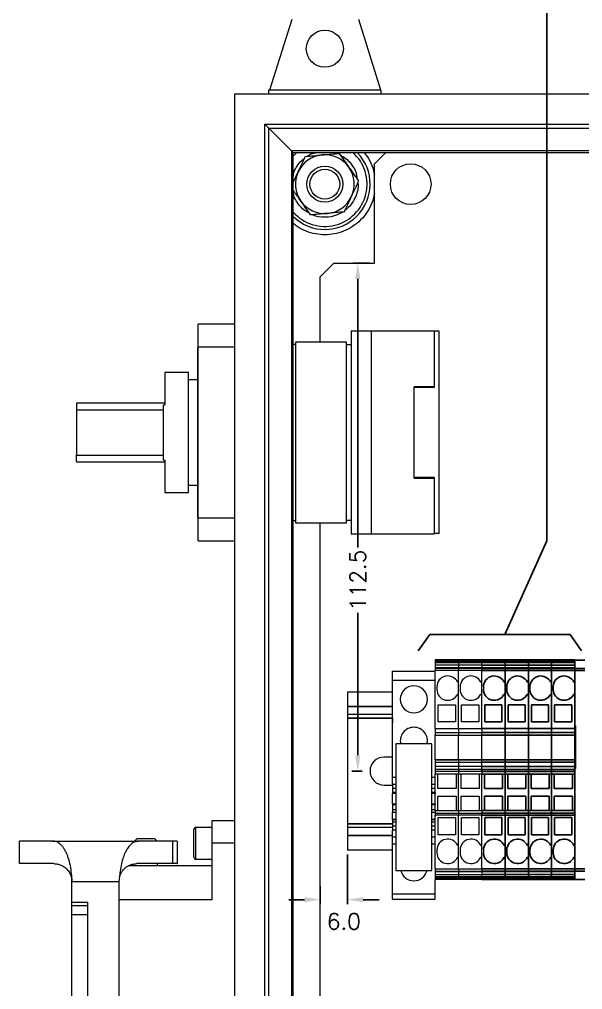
# Model space of a CAD drawing. Extents: x 4137 to 28680, y 2446 to 6814.
# Drawn here: x 5467 to 5591.6, y 4259 to 4473.9 of the extents above; entities that cross this region are included whole.
import ezdxf

# ---------------------------------------------------------------- set-up
doc = ezdxf.new("R2010")
doc.units = 0
doc.header["$LTSCALE"] = 0.5
doc.layers.get('0').update_dxf_attribs({"linetype": 'CONTINUOUS'})
doc.layers.get('DEFPOINTS').update_dxf_attribs({"linetype": 'CONTINUOUS'})
for name, color, linetype in [('ARCEER', 3, 'CONTINUOUS'), ('DIM', 5, 'CONTINUOUS'), ('VOL', 2, 'CONTINUOUS')]:
    doc.layers.add(name, color=color, linetype=linetype)
doc.styles.get("Standard").update_dxf_attribs({"font": 'simplex.shx'})
doc.dimstyles.new('YP115', dxfattribs={"dimscale": 0, "dimtxt": 37.5, "dimasz": 37.5, "dimexe": 0.5, "dimexo": 37.5, "dimgap": 22.5, "dimtad": 0, "dimtoh": 1, "dimdec": 1, "dimzin": 0, "dimdsep": 46, "dimtxsty": 'Standard', "dimcen": 0, "dimdle": 1.25, "dimadec": 0, "dimazin": 0, "dimtfac": 0.75, "dimtdec": 1, "dimtofl": 0, "dimtmove": 2, "dimatfit": 3, "dimfxl": 1, "dimtolj": 1, "dimtzin": 0, "dimarcsym": 0})

# ---------------------------------------------------------------- blocks, each defined once
blk = doc.blocks.new('*D11')
at = {"layer": 'DEFPOINTS', "color": 0, "transparency": 16777216}
for p in [(5541.84, 4419.88), (5545.55, 4419.88), (5539.55, 4307.38)]:
    blk.add_point(p, dxfattribs=at)
at = {"layer": 'DIM', "color": 0, "lineweight": -2, "transparency": 16777216}
for p, q in [((5544.55, 4419.88), (5540.84, 4419.88)), ((5541.84, 4416.38), (5541.84, 4356.87)), ((5541.84, 4310.88), (5541.84, 4342.4)), ((5540.55, 4307.38), (5542.84, 4307.38))]:
    blk.add_line(p, q, dxfattribs=at)
at = {"layer": 'DIM', "color": 0, "transparency": 16777216}
for points in [[(5541.26, 4416.38), (5542.43, 4416.38), (5541.84, 4419.88)], [(5541.26, 4310.88), (5542.43, 4310.88), (5541.84, 4307.38)]]:
    blk.add_solid(points, dxfattribs=at)
at = {"layer": 'DIM', "color": 0, "transparency": 16777216, "insert": (5541.84, 4349.64), "char_height": 3.5, "attachment_point": 5, "rotation": 90}
blk.add_mtext('\\A1;112.5', dxfattribs=at)
blk = doc.blocks.new('*D12')
at = {"layer": 'DEFPOINTS', "color": 0, "transparency": 16777216}
for p in [(5539.55, 4289.88), (5533.55, 4282.9), (5533.55, 4278.89)]:
    blk.add_point(p, dxfattribs=at)
at = {"layer": 'DIM', "color": 0, "lineweight": -2, "transparency": 16777216}
for p, q in [((5539.55, 4288.88), (5539.55, 4277.89)), ((5533.55, 4281.9), (5533.55, 4277.89)), ((5530.05, 4278.89), (5526.55, 4278.89)), ((5543.05, 4278.89), (5546.55, 4278.89))]:
    blk.add_line(p, q, dxfattribs=at)
at = {"layer": 'DIM', "color": 0, "transparency": 16777216}
for points in [[(5530.05, 4279.48), (5530.05, 4278.31), (5533.55, 4278.89)], [(5543.05, 4279.48), (5543.05, 4278.31), (5539.55, 4278.89)]]:
    blk.add_solid(points, dxfattribs=at)
at = {"layer": 'DIM', "color": 0, "transparency": 16777216, "insert": (5538.75, 4274.07), "char_height": 3.5, "attachment_point": 5}
blk.add_mtext('\\A1;6.0', dxfattribs=at)

msp = doc.modelspace()

# ---------------------------------------------------------------- linework, layer by layer
at = {"color": 7, "linetype": 'Continuous', "lineweight": 15}
for p, q in [((5527.21, 4473.87), (5522.31, 4458.21)), ((5546.96, 4458.21), (5542.07, 4473.87)), ((5514.55, 4457.38), (5714.55, 4457.38)), ((5514.55, 4457.38), (5514.55, 4157.38)), ((5522.31, 4458.21), (5522.05, 4458.21)), ((5522.05, 4458.21), (5522.05, 4457.38)), ((5546.96, 4458.21), (5522.31, 4458.21)), ((5547.05, 4458.21), (5546.96, 4458.21)), ((5547.05, 4457.38), (5547.05, 4458.21)), ((5522.17, 4449.76), (5521.25, 4450.68)), ((5521.25, 4450.68), (5700.86, 4450.68)), ((5521.25, 4164.07), (5521.25, 4450.68)), ((5522.17, 4449.76), (5699.94, 4449.76)), ((5522.17, 4449.76), (5527.16, 4444.77)), ((5522.17, 4164.99), (5522.17, 4449.76)), ((5694.94, 4444.77), (5527.16, 4444.77)), ((5527.16, 4444.77), (5527.16, 4169.99)), ((5527.55, 4170.38), (5527.55, 4444.38)), ((5527.55, 4444.38), (5694.55, 4444.38)), ((5545.55, 4441.88), (5548.05, 4444.38)), ((5545.55, 4419.88), (5545.55, 4441.88)), ((5527.55, 4437.73), (5528.65, 4440.11)), ((5533.55, 4416.88), (5536.55, 4419.88)), ((5536.55, 4419.88), (5545.55, 4419.88)), ((5533.55, 4402.38), (5533.55, 4416.88)), ((5514.55, 4406.38), (5506.55, 4406.38)), ((5506.55, 4401.38), (5506.55, 4406.38)), ((5506.55, 4404.68), (5506.45, 4404.68)), ((5506.45, 4404.68), (5506.45, 4401.18)), ((5540.35, 4404.88), (5540.35, 4359.88)), ((5540.35, 4404.88), (5544.85, 4404.88)), ((5544.85, 4359.88), (5544.85, 4404.88)), ((5544.85, 4404.88), (5558.75, 4404.88)), ((5558.75, 4404.88), (5558.75, 4392.5)), ((5558.85, 4404.78), (5558.75, 4404.78)), ((5558.85, 4392.38), (5558.85, 4404.78)), ((5559.85, 4404.78), (5558.85, 4404.78)), ((5559.85, 4359.98), (5559.85, 4404.78)), ((5506.45, 4363.58), (5506.45, 4401.18)), ((5506.55, 4401.38), (5514.55, 4401.38)), ((5506.55, 4363.38), (5506.55, 4401.38)), ((5528.05, 4401.88), (5527.55, 4401.88)), ((5539.35, 4402.38), (5528.05, 4402.38)), ((5528.05, 4402.38), (5528.05, 4362.38)), ((5539.35, 4362.38), (5539.35, 4402.38)), ((5540.35, 4401.78), (5539.35, 4401.78)), ((5504.35, 4395.68), (5499.15, 4395.68)), ((5499.15, 4395.68), (5499.15, 4388.5)), ((5504.35, 4369.08), (5504.35, 4395.68)), ((5506.45, 4394.03), (5504.35, 4394.03)), ((5558.75, 4392.5), (5554.35, 4392.5)), ((5554.35, 4372.26), (5554.35, 4392.5)), ((5554.35, 4392.38), (5558.85, 4392.38)), ((5554.35, 4372.38), (5554.35, 4392.38)), ((5499.15, 4388.85), (5479.55, 4388.85)), ((5479.55, 4388.85), (5479.55, 4387.37)), ((5498.85, 4388.5), (5499.15, 4388.5)), ((5498.85, 4387.37), (5498.85, 4388.5)), ((5479.55, 4387.37), (5479.55, 4377.38)), ((5479.55, 4387.37), (5498.85, 4387.37)), ((5498.85, 4377.38), (5498.85, 4387.37)), ((5479.55, 4377.38), (5498.85, 4377.38)), ((5479.55, 4375.91), (5479.55, 4377.38)), ((5498.85, 4376.25), (5498.85, 4377.38)), ((5479.55, 4375.91), (5499.15, 4375.91)), ((5498.85, 4376.25), (5499.15, 4376.25)), ((5499.15, 4376.25), (5499.15, 4369.08)), ((5558.85, 4372.38), (5554.35, 4372.38)), ((5554.35, 4372.26), (5558.75, 4372.26)), ((5558.75, 4372.26), (5558.75, 4359.88)), ((5558.85, 4359.98), (5558.85, 4372.38)), ((5499.15, 4369.08), (5504.35, 4369.08)), ((5504.35, 4370.73), (5506.45, 4370.73)), ((5506.45, 4363.58), (5506.45, 4360.08)), ((5514.55, 4363.38), (5506.55, 4363.38)), ((5506.55, 4358.38), (5506.55, 4363.38)), ((5527.55, 4362.88), (5528.05, 4362.88)), ((5528.05, 4362.38), (5539.35, 4362.38)), ((5533.55, 4197.88), (5533.55, 4362.38)), ((5539.35, 4362.98), (5540.35, 4362.98)), ((5506.45, 4360.08), (5506.55, 4360.08)), ((5506.55, 4358.38), (5514.55, 4358.38)), ((5544.85, 4359.88), (5540.35, 4359.88)), ((5558.75, 4359.88), (5544.85, 4359.88)), ((5558.75, 4359.98), (5558.85, 4359.98)), ((5559.85, 4359.98), (5558.85, 4359.98)), ((5564.15, 4332.01), (5559, 4332.01)), ((5559, 4332.01), (5559, 4331.99)), ((5564.15, 4331.99), (5559, 4331.99)), ((5559, 4331.99), (5559, 4331.98)), ((5559, 4331.98), (5564.15, 4331.98)), ((5559, 4331.98), (5559, 4331.68)), ((5559, 4331.68), (5564.15, 4331.68)), ((5559, 4331.68), (5559, 4331.59)), ((5559, 4331.59), (5564.15, 4331.59)), ((5559, 4331.59), (5559, 4331.4)), ((5559, 4331.4), (5564.15, 4331.4)), ((5559, 4331.4), (5559, 4330.86)), ((5564.15, 4330.86), (5559, 4330.86)), ((5559, 4330.86), (5559, 4330.25)), ((5564.15, 4330.25), (5559, 4330.25)), ((5559, 4330.23), (5559, 4330.25)), ((5564.15, 4330.23), (5559, 4330.23)), ((5559, 4330.23), (5559, 4330.22)), ((5564.15, 4330.22), (5559, 4330.22)), ((5559, 4330.22), (5559, 4330.12)), ((5564.15, 4330.12), (5559, 4330.12)), ((5559, 4330.12), (5559, 4329.63)), ((5569.3, 4332.01), (5564.15, 4332.01)), ((5564.15, 4332.01), (5564.15, 4331.99)), ((5569.3, 4331.99), (5564.15, 4331.99)), ((5564.15, 4331.99), (5564.15, 4331.98)), ((5564.15, 4331.98), (5569.3, 4331.98)), ((5564.15, 4331.98), (5564.15, 4331.68)), ((5564.15, 4331.68), (5569.3, 4331.68)), ((5564.15, 4331.68), (5564.15, 4331.59)), ((5564.15, 4331.59), (5569.3, 4331.59)), ((5564.15, 4331.59), (5564.15, 4331.4)), ((5564.15, 4331.4), (5569.3, 4331.4)), ((5564.15, 4331.4), (5564.15, 4330.86)), ((5569.3, 4330.86), (5564.15, 4330.86)), ((5564.15, 4330.86), (5564.15, 4330.25)), ((5569.3, 4330.25), (5564.15, 4330.25)), ((5564.15, 4330.23), (5564.15, 4330.25)), ((5569.3, 4330.23), (5564.15, 4330.23)), ((5564.15, 4330.23), (5564.15, 4330.22)), ((5569.3, 4330.22), (5564.15, 4330.22)), ((5564.15, 4330.22), (5564.15, 4330.12)), ((5569.3, 4330.12), (5564.15, 4330.12)), ((5564.15, 4330.12), (5564.15, 4329.63)), ((5569.3, 4331.99), (5569.3, 4332.01)), ((5569.3, 4331.98), (5569.3, 4331.99)), ((5569.3, 4331.98), (5569.3, 4331.68)), ((5569.3, 4331.59), (5569.3, 4331.68)), ((5569.3, 4331.4), (5569.3, 4331.59)), ((5569.3, 4330.86), (5569.3, 4331.4)), ((5569.3, 4330.86), (5569.3, 4330.25)), ((5569.3, 4330.23), (5569.3, 4330.25)), ((5569.3, 4330.22), (5569.3, 4330.23)), ((5569.3, 4330.12), (5569.3, 4330.22)), ((5569.3, 4330.12), (5569.3, 4329.63)), ((5549.5, 4329.48), (5559, 4329.48)), ((5549.5, 4327.48), (5549.5, 4329.48)), ((5559, 4316.84), (5559, 4329.63)), ((5564.15, 4329.63), (5559, 4329.63)), ((5564.15, 4316.84), (5564.15, 4329.63)), ((5569.3, 4329.63), (5564.15, 4329.63)), ((5564.15, 4327.05), (5564.15, 4329.63)), ((5569.3, 4327.05), (5569.3, 4329.63)), ((5569.3, 4316.84), (5569.3, 4329.63)), ((5549.5, 4327.48), (5559, 4327.48)), ((5549.5, 4305.98), (5549.5, 4327.48)), ((5559.35, 4326.05), (5559.35, 4325.45)), ((5564.15, 4327.05), (5563.93, 4327.05)), ((5564.5, 4326.05), (5564.5, 4325.45)), ((5569.3, 4327.05), (5569.08, 4327.05)), ((5569.65, 4326.05), (5569.65, 4325.45)), ((5549.5, 4324.88), (5539.55, 4324.88)), ((5539.55, 4324.88), (5539.55, 4321.68)), ((5563.93, 4324.45), (5564.15, 4324.45)), ((5564.15, 4316.84), (5564.15, 4324.45)), ((5569.08, 4324.45), (5569.3, 4324.45)), ((5569.3, 4316.84), (5569.3, 4324.45)), ((5539.55, 4321.68), (5539.55, 4319.88)), ((5559.65, 4318.28), (5559.65, 4322.08)), ((5559.65, 4322.08), (5563.45, 4322.08)), ((5563.45, 4322.08), (5563.45, 4318.28)), ((5564.8, 4318.28), (5564.8, 4322.08)), ((5564.8, 4322.08), (5568.6, 4322.08)), ((5568.6, 4322.08), (5568.6, 4318.28)), ((5549.5, 4319.88), (5539.55, 4319.88)), ((5539.55, 4319.88), (5539.55, 4319.08)), ((5539.55, 4319.08), (5539.55, 4295.68)), ((5549.5, 4319.09), (5549.5, 4318.08)), ((5563.45, 4318.28), (5559.65, 4318.28)), ((5568.6, 4318.28), (5564.8, 4318.28)), ((5590, 4317.4), (5590, 4307.96)), ((5559, 4316.84), (5564.15, 4316.84)), ((5559, 4316.84), (5559, 4315.92)), ((5559, 4315.92), (5564.15, 4315.92)), ((5559, 4315.92), (5559, 4315.37)), ((5559, 4315.37), (5564.15, 4315.37)), ((5559, 4315.37), (5559, 4315.35)), ((5559, 4315.35), (5564.15, 4315.35)), ((5559, 4309.9), (5559, 4315.35)), ((5564.15, 4316.84), (5569.3, 4316.84)), ((5564.15, 4316.84), (5564.15, 4315.92)), ((5564.15, 4315.92), (5569.3, 4315.92)), ((5564.15, 4315.92), (5564.15, 4315.37)), ((5564.15, 4315.37), (5569.3, 4315.37)), ((5564.15, 4315.37), (5564.15, 4315.35)), ((5564.15, 4315.35), (5569.3, 4315.35)), ((5564.15, 4309.9), (5564.15, 4315.35)), ((5569.3, 4316.84), (5569.3, 4315.92)), ((5569.3, 4315.37), (5569.3, 4315.92)), ((5569.3, 4315.35), (5569.3, 4315.37)), ((5569.3, 4309.9), (5569.3, 4315.35)), ((5558.25, 4313.38), (5550.25, 4313.38)), ((5550.25, 4313.38), (5550.25, 4285.38)), ((5558.25, 4285.38), (5558.25, 4313.38)), ((5549.5, 4310.48), (5547.65, 4310.48)), ((5564.15, 4309.9), (5559, 4309.9)), ((5559, 4309.9), (5559, 4309.89)), ((5559, 4309.89), (5564.15, 4309.89)), ((5559, 4309.89), (5559, 4309.33)), ((5559, 4309.33), (5564.15, 4309.33)), ((5559, 4309.33), (5559, 4308.41)), ((5569.3, 4309.9), (5564.15, 4309.9)), ((5564.15, 4309.9), (5564.15, 4309.89)), ((5564.15, 4309.89), (5569.3, 4309.89)), ((5564.15, 4309.89), (5564.15, 4309.33)), ((5564.15, 4309.33), (5569.3, 4309.33)), ((5564.15, 4309.33), (5564.15, 4308.41)), ((5569.3, 4309.89), (5569.3, 4309.9)), ((5569.3, 4309.33), (5569.3, 4309.89)), ((5569.3, 4308.41), (5569.3, 4309.33)), ((5564.15, 4308.41), (5559, 4308.41)), ((5559, 4308.41), (5559, 4307.73)), ((5564.15, 4307.73), (5559, 4307.73)), ((5559, 4307.73), (5559, 4307.27)), ((5564.15, 4307.27), (5559, 4307.27)), ((5559, 4307.27), (5559, 4306.68)), ((5564.15, 4306.68), (5559, 4306.68)), ((5559, 4305.83), (5559, 4306.68)), ((5559.58, 4303.53), (5559.58, 4306.68)), ((5563.58, 4306.68), (5563.58, 4303.53)), ((5569.3, 4308.41), (5564.15, 4308.41)), ((5564.15, 4308.41), (5564.15, 4307.73)), ((5569.3, 4307.73), (5564.15, 4307.73)), ((5564.15, 4307.73), (5564.15, 4307.27)), ((5569.3, 4307.27), (5564.15, 4307.27)), ((5564.15, 4307.27), (5564.15, 4306.68)), ((5569.3, 4306.68), (5564.15, 4306.68)), ((5564.15, 4298.68), (5564.15, 4306.68)), ((5564.73, 4303.53), (5564.73, 4306.68)), ((5568.73, 4306.68), (5568.73, 4303.53)), ((5569.3, 4307.73), (5569.3, 4308.41)), ((5569.3, 4307.27), (5569.3, 4307.73)), ((5569.3, 4307.27), (5569.3, 4306.68)), ((5569.3, 4298.68), (5569.3, 4306.68)), ((5547.65, 4304.28), (5549.5, 4304.28)), ((5550.25, 4305.98), (5549.5, 4305.98)), ((5549.5, 4304.48), (5549.5, 4305.98)), ((5549.5, 4304.48), (5550.25, 4304.48)), ((5549.5, 4304.48), (5549.5, 4303.58)), ((5559, 4305.98), (5558.25, 4305.98)), ((5558.25, 4304.48), (5559, 4304.48)), ((5559, 4304.48), (5559, 4305.83)), ((5559, 4303.58), (5559, 4304.48)), ((5549.5, 4303.58), (5549.5, 4302.66)), ((5549.5, 4302.66), (5549.5, 4302.42)), ((5550.25, 4302.42), (5549.5, 4302.42)), ((5549.5, 4300.13), (5549.5, 4302.42)), ((5559, 4302.42), (5558.25, 4302.42)), ((5559, 4302.66), (5559, 4302.42)), ((5559, 4300.13), (5559, 4302.42)), ((5563.58, 4303.53), (5559.58, 4303.53)), ((5568.73, 4303.53), (5564.73, 4303.53)), ((5549.5, 4300.13), (5549.5, 4299.98)), ((5549.5, 4299.98), (5550.25, 4299.98)), ((5549.5, 4299.98), (5550.25, 4299.98)), ((5549.5, 4299.98), (5549.5, 4298.78)), ((5558.25, 4299.98), (5559, 4299.98)), ((5559, 4300.13), (5559, 4299.98)), ((5559, 4298.78), (5559, 4299.98)), ((5559.58, 4301.83), (5563.58, 4301.83)), ((5559.58, 4298.68), (5559.58, 4301.83)), ((5563.58, 4301.83), (5563.58, 4298.68)), ((5564.73, 4298.68), (5564.73, 4301.83)), ((5564.73, 4301.83), (5568.73, 4301.83)), ((5568.73, 4301.83), (5568.73, 4298.68)), ((5550.25, 4298.78), (5549.5, 4298.78)), ((5549.5, 4298.78), (5549.5, 4298.18)), ((5550.25, 4298.18), (5549.5, 4298.18)), ((5550.25, 4298.18), (5549.5, 4298.18)), ((5549.5, 4296.65), (5549.5, 4298.18)), ((5559, 4298.78), (5558.25, 4298.78)), ((5559, 4298.18), (5558.25, 4298.18)), ((5559, 4298.68), (5564.15, 4298.68)), ((5559, 4298.68), (5559, 4298.09)), ((5559, 4298.09), (5564.15, 4298.09)), ((5559, 4298.09), (5559, 4297.63)), ((5564.15, 4298.68), (5569.3, 4298.68)), ((5564.15, 4298.68), (5564.15, 4298.09)), ((5564.15, 4298.09), (5569.3, 4298.09)), ((5564.15, 4298.09), (5564.15, 4297.63)), ((5569.3, 4298.68), (5569.3, 4298.09)), ((5569.3, 4298.09), (5569.3, 4297.63)), ((5514.55, 4296.38), (5509.55, 4296.38)), ((5509.55, 4296.38), (5509.55, 4291.38)), ((5539.55, 4295.68), (5539.55, 4294.88)), ((5550.25, 4296.65), (5549.5, 4296.65)), ((5549.5, 4296.65), (5549.5, 4296.64)), ((5549.5, 4296.64), (5549.5, 4296.1)), ((5549.5, 4296.1), (5549.5, 4295.18)), ((5559, 4296.65), (5558.25, 4296.65)), ((5559, 4295.49), (5559, 4297.63)), ((5564.15, 4297.63), (5559, 4297.63)), ((5559.65, 4297.08), (5563.45, 4297.08)), ((5559.65, 4293.28), (5559.65, 4297.08)), ((5563.45, 4297.08), (5563.45, 4293.28)), ((5564.15, 4285.72), (5564.15, 4297.63)), ((5569.3, 4297.63), (5564.15, 4297.63)), ((5564.15, 4290.9), (5564.15, 4297.63)), ((5564.8, 4297.08), (5568.6, 4297.08)), ((5564.8, 4293.28), (5564.8, 4297.08)), ((5568.6, 4297.08), (5568.6, 4293.28)), ((5569.3, 4290.9), (5569.3, 4297.63)), ((5569.3, 4285.72), (5569.3, 4297.63)), ((5505.55, 4291.38), (5505.55, 4294.48)), ((5509.55, 4294.88), (5505.95, 4294.88)), ((5549.5, 4294.88), (5539.55, 4294.88)), ((5539.55, 4294.88), (5539.55, 4293.08)), ((5549.5, 4295.18), (5549.5, 4294.28)), ((5550.25, 4294.28), (5549.5, 4294.28)), ((5549.5, 4292.78), (5549.5, 4294.28)), ((5559, 4294.28), (5558.25, 4294.28)), ((5559, 4294.28), (5559, 4295.18)), ((5559, 4285.72), (5559, 4294.28)), ((5466.95, 4286.88), (5466.95, 4291.88)), ((5474.38, 4291.88), (5466.95, 4291.88)), ((5474.38, 4291.88), (5493.29, 4291.88)), ((5492.96, 4292.38), (5492.45, 4291.88)), ((5500.89, 4291.88), (5493.29, 4291.88)), ((5497.45, 4291.88), (5496.95, 4292.38)), ((5500.89, 4286.88), (5500.89, 4291.88)), ((5501.95, 4286.87), (5501.95, 4291.88)), ((5505.55, 4288.28), (5505.55, 4291.38)), ((5509.55, 4291.38), (5509.55, 4278.88)), ((5514.55, 4291.38), (5509.55, 4291.38)), ((5539.55, 4293.08), (5539.55, 4289.88)), ((5549.5, 4292.78), (5550.25, 4292.78)), ((5549.5, 4291.28), (5549.5, 4292.78)), ((5558.25, 4292.78), (5559, 4292.78)), ((5563.45, 4293.28), (5559.65, 4293.28)), ((5568.6, 4293.28), (5564.8, 4293.28)), ((5549.5, 4289.88), (5539.55, 4289.88)), ((5549.5, 4280.18), (5549.5, 4291.28)), ((5559.35, 4289.9), (5559.35, 4289.3)), ((5564.15, 4290.9), (5563.93, 4290.9)), ((5564.5, 4289.9), (5564.5, 4289.3)), ((5569.3, 4290.9), (5569.08, 4290.9)), ((5569.65, 4289.9), (5569.65, 4289.3)), ((5505.95, 4287.88), (5509.55, 4287.88)), ((5563.93, 4288.3), (5564.15, 4288.3)), ((5564.15, 4285.72), (5564.15, 4288.3)), ((5569.08, 4288.3), (5569.3, 4288.3)), ((5569.3, 4285.72), (5569.3, 4288.3)), ((5474.57, 4286.88), (5466.95, 4286.88)), ((5509.55, 4286.38), (5491.08, 4286.38)), ((5500.89, 4286.88), (5492.97, 4286.88)), ((5497.45, 4286.88), (5497.45, 4286.38)), ((5550.25, 4285.38), (5558.25, 4285.38)), ((5559, 4285.72), (5564.15, 4285.72)), ((5559, 4285.72), (5559, 4285.24)), ((5559, 4285.24), (5564.15, 4285.24)), ((5559, 4285.24), (5559, 4285.14)), ((5559, 4285.14), (5564.15, 4285.14)), ((5559, 4285.14), (5559, 4285.13)), ((5559, 4285.13), (5564.15, 4285.13)), ((5559, 4285.11), (5559, 4285.13)), ((5559, 4285.11), (5564.15, 4285.11)), ((5559, 4285.11), (5559, 4284.5)), ((5564.15, 4285.72), (5569.3, 4285.72)), ((5564.15, 4285.72), (5564.15, 4285.24)), ((5564.15, 4285.24), (5569.3, 4285.24)), ((5564.15, 4285.24), (5564.15, 4285.14)), ((5564.15, 4285.14), (5569.3, 4285.14)), ((5564.15, 4285.14), (5564.15, 4285.13)), ((5564.15, 4285.13), (5569.3, 4285.13)), ((5564.15, 4285.11), (5564.15, 4285.13)), ((5564.15, 4285.11), (5569.3, 4285.11)), ((5564.15, 4285.11), (5564.15, 4284.5)), ((5569.3, 4285.72), (5569.3, 4285.24)), ((5569.3, 4285.14), (5569.3, 4285.24)), ((5569.3, 4285.13), (5569.3, 4285.14)), ((5569.3, 4285.11), (5569.3, 4285.13)), ((5569.3, 4285.11), (5569.3, 4284.5)), ((5488.97, 4282.88), (5478.57, 4282.88)), ((5478.57, 4278.38), (5478.57, 4282.88)), ((5489.13, 4283.97), (5488.97, 4282.88)), ((5488.97, 4282.88), (5488.97, 4229.88)), ((5559, 4284.5), (5564.15, 4284.5)), ((5559, 4284.5), (5559, 4283.95)), ((5564.15, 4283.95), (5559, 4283.95)), ((5559, 4283.95), (5559, 4283.77)), ((5564.15, 4283.77), (5559, 4283.77)), ((5559, 4283.77), (5559, 4283.67)), ((5564.15, 4283.67), (5559, 4283.67)), ((5559, 4283.67), (5559, 4283.38)), ((5564.15, 4283.38), (5559, 4283.38)), ((5559, 4280.18), (5559, 4283.38)), ((5564.15, 4284.5), (5569.3, 4284.5)), ((5564.15, 4284.5), (5564.15, 4283.95)), ((5569.3, 4283.95), (5564.15, 4283.95)), ((5564.15, 4283.95), (5564.15, 4283.77)), ((5569.3, 4283.77), (5564.15, 4283.77)), ((5564.15, 4283.77), (5564.15, 4283.67)), ((5569.3, 4283.67), (5564.15, 4283.67)), ((5564.15, 4283.67), (5564.15, 4283.38)), ((5569.3, 4283.38), (5564.15, 4283.38)), ((5569.3, 4283.95), (5569.3, 4284.5)), ((5569.3, 4283.77), (5569.3, 4283.95)), ((5569.3, 4283.67), (5569.3, 4283.77)), ((5569.3, 4283.67), (5569.3, 4283.38)), ((5549.5, 4280.18), (5559, 4280.18)), ((5549.5, 4278.98), (5549.5, 4280.18)), ((5549.5, 4278.98), (5559, 4278.98)), ((5478.57, 4278.38), (5482.07, 4278.38)), ((5478.57, 4277.63), (5478.57, 4278.38)), ((5478.57, 4277.63), (5482.07, 4277.63)), ((5482.07, 4277.63), (5482.07, 4278.38)), ((5478.57, 4275.64), (5482.07, 4275.64)), ((5478.57, 4237.12), (5478.57, 4275.64)), ((5482.07, 4237.12), (5482.07, 4275.64))]:
    msp.add_line(p, q, dxfattribs=at)
at = {"color": 8, "linetype": 'Continuous', "lineweight": 15}
for p, q in [((5506.45, 4401.18), (5506.55, 4401.18)), ((5506.55, 4363.58), (5506.45, 4363.58)), ((5549.5, 4303.58), (5550.25, 4303.58)), ((5550.25, 4302.66), (5549.5, 4302.66)), ((5558.25, 4303.58), (5559, 4303.58)), ((5559, 4302.66), (5558.25, 4302.66)), ((5549.5, 4300.13), (5550.25, 4300.13)), ((5558.25, 4300.13), (5559, 4300.13)), ((5549.5, 4296.64), (5550.25, 4296.64)), ((5550.25, 4296.1), (5549.5, 4296.1)), ((5558.25, 4296.64), (5559, 4296.64)), ((5559, 4296.1), (5558.25, 4296.1)), ((5505.95, 4294.88), (5505.95, 4291.38)), ((5550.25, 4295.18), (5549.5, 4295.18)), ((5559, 4295.18), (5558.25, 4295.18)), ((5505.95, 4291.38), (5505.95, 4287.88)), ((5549.5, 4291.28), (5550.25, 4291.28)), ((5558.25, 4291.28), (5559, 4291.28)), ((5509.55, 4278.88), (5488.97, 4278.88))]:
    msp.add_line(p, q, dxfattribs=at)
at = {"color": 7, "linetype": 'Continuous', "lineweight": 15, "flags": 128}
for points in [[(5527.16, 4444.77), (5527.38, 4444.55), (5527.51, 4444.42), (5527.55, 4444.38)], [(5559, 4302.66), (5559, 4302.72), (5559, 4302.81), (5559, 4302.91), (5559, 4303.03), (5559, 4303.15), (5559, 4303.29), (5559, 4303.43), (5559, 4303.58)], [(5559, 4298.68), (5559, 4298.69), (5559, 4298.75), (5559, 4298.78)], [(5559, 4295.18), (5559, 4295.32), (5559, 4295.47), (5559, 4295.49)], [(5559, 4278.98), (5559, 4279), (5559, 4279.07), (5559, 4279.18), (5559, 4279.33), (5559, 4279.51), (5559, 4279.72), (5559, 4279.94), (5559, 4280.18)]]:
    msp.add_lwpolyline(points, dxfattribs=at)
at = {"color": 8, "linetype": 'Continuous', "lineweight": 15, "flags": 128}
msp.add_lwpolyline([(5528.35, 4444.38), (5527.64, 4443.68), (5527.55, 4443.58)], dxfattribs=at)
at = {"color": 7, "linetype": 'Continuous', "lineweight": 15}
for centre, radius in [((5534.55, 4467.38), 4.1), ((5553.55, 4437.38), 4.5), ((5534.55, 4437.38), 4), ((5534.55, 4437.38), 3.31)]:
    msp.add_circle(centre, radius, dxfattribs=at)
at = {"color": 8, "linetype": 'Continuous', "lineweight": 15}
for radius, start, end in [(9.35, 221.5427, 48.4573), (10.03, 225.7657, 44.2343)]:
    msp.add_arc((5534.55, 4437.38), radius, start, end, dxfattribs=at)
at = {"color": 7, "linetype": 'Continuous', "lineweight": 15}
for centre, radius, start, end in [((5534.55, 4437.38), 6.5, 95.1489, 155.1489), ((5534.55, 4437.38), 6.5, 35.1489, 95.1489), ((5534.55, 4437.38), 6.5, 155.1489, 215.1489), ((5534.55, 4437.38), 6.5, 335.1489, 35.1489), ((5534.55, 4437.38), 6.5, 215.1489, 275.1489), ((5534.55, 4437.38), 6.5, 275.1489, 335.1489), ((5561.75, 4326.05), 2.4, 24.6243, 179.9999), ((5566.9, 4326.05), 2.4, 24.6243, 179.9999), ((5554.25, 4323.28), 3, 90, 270), ((5554.25, 4323.28), 3, 270, 90), ((5561.75, 4325.45), 2.4, 179.9999, 335.3757), ((5566.9, 4325.45), 2.4, 179.9999, 335.3757), ((5554.25, 4314.08), 3, 90, 193.4934), ((5554.25, 4314.08), 3, 346.5066, 90), ((5547.65, 4307.38), 3.1, 90, 270), ((5505.95, 4294.48), 0.4, 90, 180), ((5561.75, 4289.9), 2.4, 24.6243, 180.0001), ((5566.9, 4289.9), 2.4, 24.6243, 180.0001), ((5561.75, 4289.3), 2.4, 180.0001, 335.3757), ((5566.9, 4289.3), 2.4, 180.0001, 335.3757), ((5505.95, 4288.28), 0.4, 180, 270), ((5554.25, 4286.08), 3, 193.4934, 270), ((5554.25, 4286.08), 3, 270, 346.5066)]:
    msp.add_arc(centre, radius, start, end, dxfattribs=at)
at = {"color": 8, "linetype": 'Continuous', "lineweight": 15}
for points, knots in [([(5530.59, 4443.55), (5531, 4443.8), (5531.68, 4444.23), (5532.47, 4444.34), (5532.78, 4444.38)], [0, 0, 0, 0, 0.5990837, 1, 1, 1, 1]), ([(5536.32, 4444.38), (5536.65, 4444.36), (5537, 4444.34), (5537.31, 4444.17), (5537.34, 4444.15)], [0, 0, 0, 0, 0.907283, 1, 1, 1, 1]), ([(5543.22, 4444.38), (5543.46, 4444.09), (5544.2, 4443.24), (5545.03, 4441.57), (5545.38, 4440.15), (5545.55, 4439.47)], [0, 0, 0, 0, 0.203966, 0.614859, 1, 1, 1, 1]), ([(5527.55, 4439.15), (5527.6, 4439.46), (5527.71, 4440.27), (5528.4, 4441.42), (5529.18, 4442.46), (5529.81, 4442.94), (5530.05, 4443.12)], [0, 0, 0, 0, 0.196798, 0.50357, 0.81685, 1, 1, 1, 1]), ([(5537.95, 4443.84), (5538.16, 4443.74), (5538.82, 4443.42), (5539.78, 4442.59), (5540.72, 4441.43), (5541.48, 4440.09), (5541.6, 4439.08), (5541.66, 4438.57)], [0, 0, 0, 0, 0.102618, 0.327247, 0.551876, 0.771839, 1, 1, 1, 1]), ([(5541.84, 4437.64), (5541.86, 4437.55), (5542.06, 4436.57), (5541.59, 4435.03), (5540.73, 4433.33), (5539.93, 4432.29), (5539.29, 4431.81), (5539.06, 4431.63)], [0, 0, 0, 0, 0.039277, 0.438009, 0.652654, 0.871852, 1, 1, 1, 1]), ([(5531.15, 4430.92), (5530.94, 4431.02), (5530.28, 4431.34), (5529.33, 4432.16), (5528.39, 4433.33), (5527.71, 4434.49), (5527.6, 4435.29), (5527.55, 4435.61)], [0, 0, 0, 0, 0.112403, 0.358451, 0.604499, 0.845436, 1, 1, 1, 1]), ([(5545.55, 4435.29), (5545.38, 4434.6), (5545.04, 4433.18), (5543.98, 4431.19), (5542.53, 4429.4), (5540.74, 4427.95), (5538.73, 4426.91), (5536.64, 4426.31), (5534.55, 4426.11), (5532.46, 4426.3), (5530.38, 4426.92), (5528.69, 4427.73), (5527.84, 4428.46), (5527.55, 4428.71)], [0, 0, 0, 0, 0.091822, 0.189785, 0.289827, 0.389868, 0.48783, 0.581883, 0.67062, 0.759358, 0.85341, 0.951373, 1, 1, 1, 1]), ([(5538.51, 4431.21), (5538.1, 4430.97), (5536.89, 4430.28), (5534.57, 4429.91), (5532.64, 4430.14), (5531.79, 4430.59), (5531.77, 4430.6)], [0, 0, 0, 0, 0.202259, 0.594213, 0.986168, 1, 1, 1, 1])]:
    msp.add_open_spline(points, degree=3, knots=knots, dxfattribs=at)
at = {"color": 7, "linetype": 'Continuous', "lineweight": 15}
for points, knots in [([(5533.97, 4443.85), (5534.06, 4443.86), (5535.32, 4443.97), (5536.56, 4444.08), (5537.71, 4444.19)], [0, 0, 0, 0, 0.070214, 1, 1, 1, 1]), ([(5537.71, 4444.19), (5538.06, 4443.69), (5538.77, 4442.68), (5539.5, 4441.64), (5539.87, 4441.12)], [0, 0, 0, 0, 0.495459, 1, 1, 1, 1]), ([(5528.65, 4440.11), (5528.8, 4440.42), (5529.33, 4441.57), (5529.85, 4442.69), (5530.23, 4443.51)], [0, 0, 0, 0, 0.268637, 1, 1, 1, 1]), ([(5530.23, 4443.51), (5530.84, 4443.57), (5532.06, 4443.68), (5533.33, 4443.79), (5533.97, 4443.85)], [0, 0, 0, 0, 0.495458, 1, 1, 1, 1]), ([(5539.87, 4441.12), (5539.92, 4441.05), (5540.65, 4440.01), (5541.36, 4439), (5542.03, 4438.05)], [0, 0, 0, 0, 0.0702123, 1, 1, 1, 1]), ([(5540.45, 4434.65), (5540.59, 4434.96), (5541.13, 4436.11), (5541.65, 4437.23), (5542.03, 4438.05)], [0, 0, 0, 0, 0.268637, 1, 1, 1, 1]), ([(5529.24, 4433.64), (5529.19, 4433.71), (5528.62, 4434.52), (5528.06, 4435.31), (5527.55, 4436.03)], [0, 0, 0, 0, 0.0900375, 1, 1, 1, 1]), ([(5531.4, 4430.57), (5531.05, 4431.07), (5530.34, 4432.07), (5529.61, 4433.11), (5529.24, 4433.64)], [0, 0, 0, 0, 0.495457, 1, 1, 1, 1]), ([(5538.87, 4431.24), (5539.01, 4431.53), (5539.52, 4432.64), (5540.05, 4433.79), (5540.45, 4434.65)], [0, 0, 0, 0, 0.257554, 1, 1, 1, 1]), ([(5538.87, 4431.24), (5538.27, 4431.19), (5537.04, 4431.08), (5535.78, 4430.96), (5535.14, 4430.9)], [0, 0, 0, 0, 0.495457, 1, 1, 1, 1]), ([(5535.14, 4430.9), (5535.05, 4430.9), (5533.79, 4430.78), (5532.55, 4430.67), (5531.4, 4430.57)], [0, 0, 0, 0, 0.070214, 1, 1, 1, 1]), ([(5478.57, 4282.88), (5478.56, 4283.49), (5478.52, 4284.73), (5478.25, 4286.48), (5477.91, 4287.8), (5477.57, 4288.74), (5477.25, 4289.45), (5476.88, 4290.14), (5476.42, 4290.76), (5475.96, 4291.24), (5475.47, 4291.58), (5474.96, 4291.83), (5474.58, 4291.86), (5474.38, 4291.88)], [0, 0, 0, 0, 0.123485, 0.2497094, 0.3705494, 0.4348736, 0.4998427, 0.5779277, 0.6613773, 0.7498939, 0.8190889, 0.9025817, 1, 1, 1, 1]), ([(5493.29, 4291.88), (5493.05, 4291.85), (5492.56, 4291.8), (5491.85, 4291.38), (5491.18, 4290.71), (5490.56, 4289.78), (5490.03, 4288.61), (5489.59, 4287.22), (5489.27, 4285.67), (5489.17, 4284.54), (5489.13, 4283.97)], [0, 0, 0, 0, 0.125339, 0.249985, 0.375869, 0.499958, 0.626027, 0.74986, 0.87568, 1, 1, 1, 1]), ([(5496.95, 4292.38), (5496.92, 4292.38), (5496.86, 4292.38), (5496.4, 4292.38), (5495.74, 4292.38), (5494.95, 4292.38), (5494.17, 4292.38), (5493.51, 4292.38), (5493.04, 4292.38), (5492.98, 4292.38), (5492.95, 4292.38)], [0, 0, 0, 0, 0.125, 0.25, 0.374999, 0.5, 0.625, 0.75, 0.875, 1, 1, 1, 1]), ([(5501.82, 4291.88), (5501.86, 4291.88), (5501.97, 4291.88), (5501.33, 4291.88), (5500.89, 4291.88)], [0, 0, 0, 0, 0.296633, 1, 1, 1, 1]), ([(5474.57, 4286.88), (5474.84, 4286.86), (5475.37, 4286.83), (5476.14, 4286.59), (5476.77, 4286.24), (5477.26, 4285.86), (5477.62, 4285.49), (5477.92, 4285.08), (5478.17, 4284.64), (5478.38, 4284.13), (5478.54, 4283.55), (5478.56, 4283.09), (5478.57, 4282.88)], [0, 0, 0, 0, 0.17529, 0.341504, 0.50016, 0.591087, 0.674174, 0.750201, 0.816448, 0.875182, 0.941928, 1, 1, 1, 1]), ([(5489.13, 4283.97), (5489.23, 4284.26), (5489.39, 4284.7), (5489.68, 4285.16), (5489.99, 4285.56), (5490.4, 4285.97), (5491.06, 4286.43), (5491.92, 4286.8), (5492.62, 4286.85), (5492.97, 4286.88)], [0, 0, 0, 0, 0.113169, 0.178166, 0.2498462, 0.3686049, 0.499907, 0.7424298, 1, 1, 1, 1]), ([(5501.82, 4286.88), (5501.86, 4286.88), (5501.97, 4286.88), (5501.33, 4286.88), (5500.89, 4286.88)], [0, 0, 0, 0, 0.296633, 1, 1, 1, 1]), ([(5478.57, 4275.64), (5478.57, 4275.89), (5478.57, 4276.39), (5478.57, 4277.03), (5478.57, 4277.5), (5478.57, 4277.59), (5478.57, 4277.63)], [0, 0, 0, 0, 0.25, 0.500001, 0.75, 1, 1, 1, 1]), ([(5482.07, 4275.64), (5482.07, 4275.89), (5482.07, 4276.39), (5482.07, 4277.03), (5482.07, 4277.5), (5482.07, 4277.59), (5482.07, 4277.63)], [0, 0, 0, 0, 0.25, 0.500001, 0.75, 1, 1, 1, 1])]:
    msp.add_open_spline(points, degree=3, knots=knots, dxfattribs=at)
at = {"layer": 'ARCEER'}
for p, q in [((5574.45, 4332.01), (5569.3, 4332.01)), ((5574.45, 4331.99), (5569.3, 4331.99)), ((5569.3, 4331.98), (5574.45, 4331.98)), ((5569.3, 4331.68), (5574.45, 4331.68)), ((5569.3, 4331.59), (5574.45, 4331.59)), ((5569.3, 4331.4), (5574.45, 4331.4)), ((5574.45, 4330.86), (5569.3, 4330.86)), ((5574.45, 4330.25), (5569.3, 4330.25)), ((5574.45, 4330.23), (5569.3, 4330.23)), ((5574.45, 4330.22), (5569.3, 4330.22)), ((5574.45, 4330.12), (5569.3, 4330.12)), ((5579.6, 4332.01), (5574.45, 4332.01)), ((5574.45, 4332.01), (5574.45, 4331.99)), ((5579.6, 4331.99), (5574.45, 4331.99)), ((5574.45, 4331.99), (5574.45, 4331.98)), ((5574.45, 4331.98), (5579.6, 4331.98)), ((5574.45, 4331.98), (5574.45, 4331.68)), ((5574.45, 4331.68), (5579.6, 4331.68)), ((5574.45, 4331.68), (5574.45, 4331.59)), ((5574.45, 4331.59), (5579.6, 4331.59)), ((5574.45, 4331.59), (5574.45, 4331.4)), ((5574.45, 4331.4), (5579.6, 4331.4)), ((5574.45, 4331.4), (5574.45, 4330.86)), ((5579.6, 4330.86), (5574.45, 4330.86)), ((5574.45, 4330.86), (5574.45, 4330.25)), ((5579.6, 4330.25), (5574.45, 4330.25)), ((5574.45, 4330.23), (5574.45, 4330.25)), ((5579.6, 4330.23), (5574.45, 4330.23)), ((5574.45, 4330.23), (5574.45, 4330.22)), ((5579.6, 4330.22), (5574.45, 4330.22)), ((5574.45, 4330.22), (5574.45, 4330.12)), ((5579.6, 4330.12), (5574.45, 4330.12)), ((5574.45, 4330.12), (5574.45, 4329.63)), ((5584.75, 4332.01), (5579.6, 4332.01)), ((5579.6, 4331.99), (5579.6, 4332.01)), ((5579.6, 4331.98), (5579.6, 4331.99)), ((5584.75, 4331.99), (5579.6, 4331.99)), ((5579.6, 4331.98), (5579.6, 4331.68)), ((5579.6, 4331.98), (5584.75, 4331.98)), ((5579.6, 4331.59), (5579.6, 4331.68)), ((5579.6, 4331.68), (5584.75, 4331.68)), ((5579.6, 4331.4), (5579.6, 4331.59)), ((5579.6, 4331.59), (5584.75, 4331.59)), ((5579.6, 4331.4), (5584.75, 4331.4)), ((5579.6, 4330.86), (5579.6, 4331.4)), ((5579.6, 4330.86), (5579.6, 4330.25)), ((5584.75, 4330.86), (5579.6, 4330.86)), ((5579.6, 4330.23), (5579.6, 4330.25)), ((5584.75, 4330.25), (5579.6, 4330.25)), ((5584.75, 4330.23), (5579.6, 4330.23)), ((5579.6, 4330.22), (5579.6, 4330.23)), ((5579.6, 4330.12), (5579.6, 4330.22)), ((5584.75, 4330.22), (5579.6, 4330.22)), ((5579.6, 4330.12), (5579.6, 4329.63)), ((5584.75, 4330.12), (5579.6, 4330.12)), ((5589.9, 4332.01), (5584.75, 4332.01)), ((5584.75, 4332.01), (5584.75, 4331.99)), ((5589.9, 4331.99), (5584.75, 4331.99)), ((5584.75, 4331.99), (5584.75, 4331.98)), ((5584.75, 4331.98), (5589.9, 4331.98)), ((5584.75, 4331.98), (5584.75, 4331.68)), ((5584.75, 4331.68), (5589.9, 4331.68)), ((5584.75, 4331.68), (5584.75, 4331.59)), ((5584.75, 4331.59), (5589.9, 4331.59)), ((5584.75, 4331.59), (5584.75, 4331.4)), ((5584.75, 4331.4), (5589.9, 4331.4)), ((5584.75, 4331.4), (5584.75, 4330.86)), ((5589.9, 4330.86), (5584.75, 4330.86)), ((5584.75, 4330.86), (5584.75, 4330.25)), ((5589.9, 4330.25), (5584.75, 4330.25)), ((5584.75, 4330.23), (5584.75, 4330.25)), ((5589.9, 4330.23), (5584.75, 4330.23)), ((5584.75, 4330.23), (5584.75, 4330.22)), ((5589.9, 4330.22), (5584.75, 4330.22)), ((5584.75, 4330.22), (5584.75, 4330.12)), ((5589.9, 4330.12), (5584.75, 4330.12)), ((5584.75, 4330.12), (5584.75, 4329.63)), ((5589.9, 4331.99), (5589.9, 4332.01)), ((5589.9, 4331.98), (5589.9, 4331.99)), ((5589.9, 4331.98), (5592.1, 4331.98)), ((5589.9, 4331.98), (5589.9, 4331.96)), ((5592.1, 4331.96), (5589.9, 4331.96)), ((5589.9, 4331.96), (5589.9, 4330.12)), ((5589.9, 4330.12), (5589.9, 4330.22)), ((5589.9, 4330.12), (5592.1, 4330.12)), ((5589.9, 4330.12), (5589.9, 4329.63)), ((5574.45, 4329.63), (5569.3, 4329.63)), ((5574.45, 4316.84), (5574.45, 4329.63)), ((5579.6, 4329.63), (5574.45, 4329.63)), ((5574.45, 4327.05), (5574.45, 4329.63)), ((5579.6, 4327.05), (5579.6, 4329.63)), ((5579.6, 4316.84), (5579.6, 4329.63)), ((5584.75, 4329.63), (5579.6, 4329.63)), ((5584.75, 4316.84), (5584.75, 4329.63)), ((5589.9, 4329.63), (5584.75, 4329.63)), ((5584.75, 4327.05), (5584.75, 4329.63)), ((5592.1, 4329.63), (5589.9, 4329.63)), ((5589.9, 4329.63), (5589.9, 4317.4)), ((5589.9, 4327.05), (5589.9, 4329.63)), ((5574.45, 4327.05), (5574.23, 4327.05)), ((5574.8, 4326.05), (5574.8, 4325.45)), ((5579.6, 4327.05), (5579.38, 4327.05)), ((5579.95, 4326.05), (5579.95, 4325.45)), ((5584.75, 4327.05), (5584.53, 4327.05)), ((5585.1, 4326.05), (5585.1, 4325.45)), ((5589.9, 4327.05), (5589.68, 4327.05)), ((5574.23, 4324.45), (5574.45, 4324.45)), ((5574.45, 4316.84), (5574.45, 4324.45)), ((5579.38, 4324.45), (5579.6, 4324.45)), ((5579.6, 4316.84), (5579.6, 4324.45)), ((5584.53, 4324.45), (5584.75, 4324.45)), ((5584.75, 4316.84), (5584.75, 4324.45)), ((5589.68, 4324.45), (5589.9, 4324.45)), ((5589.9, 4316.84), (5589.9, 4324.45)), ((5569.95, 4318.28), (5569.95, 4322.08)), ((5569.95, 4322.08), (5573.75, 4322.08)), ((5573.75, 4322.08), (5573.75, 4318.28)), ((5575.1, 4318.28), (5575.1, 4322.08)), ((5575.1, 4322.08), (5578.9, 4322.08)), ((5578.9, 4322.08), (5578.9, 4318.28)), ((5580.25, 4318.28), (5580.25, 4322.08)), ((5580.25, 4322.08), (5584.05, 4322.08)), ((5584.05, 4322.08), (5584.05, 4318.28)), ((5585.4, 4318.28), (5585.4, 4322.08)), ((5585.4, 4322.08), (5589.2, 4322.08)), ((5589.2, 4322.08), (5589.2, 4318.28)), ((5573.75, 4318.28), (5569.95, 4318.28)), ((5578.9, 4318.28), (5575.1, 4318.28)), ((5584.05, 4318.28), (5580.25, 4318.28)), ((5589.2, 4318.28), (5585.4, 4318.28)), ((5589.9, 4317.4), (5590, 4317.4)), ((5569.3, 4316.84), (5574.45, 4316.84)), ((5569.3, 4315.92), (5574.45, 4315.92)), ((5569.3, 4315.37), (5574.45, 4315.37)), ((5569.3, 4315.35), (5574.45, 4315.35)), ((5574.45, 4316.84), (5579.6, 4316.84)), ((5574.45, 4316.84), (5574.45, 4315.92)), ((5574.45, 4315.92), (5579.6, 4315.92)), ((5574.45, 4315.92), (5574.45, 4315.37)), ((5574.45, 4315.37), (5579.6, 4315.37)), ((5574.45, 4315.37), (5574.45, 4315.35)), ((5574.45, 4315.35), (5579.6, 4315.35)), ((5574.45, 4309.9), (5574.45, 4315.35)), ((5579.6, 4316.84), (5579.6, 4315.92)), ((5579.6, 4316.84), (5584.75, 4316.84)), ((5579.6, 4315.37), (5579.6, 4315.92)), ((5579.6, 4315.92), (5584.75, 4315.92)), ((5579.6, 4315.35), (5579.6, 4315.37)), ((5579.6, 4315.37), (5584.75, 4315.37)), ((5579.6, 4315.35), (5584.75, 4315.35)), ((5579.6, 4309.9), (5579.6, 4315.35)), ((5584.75, 4316.84), (5589.9, 4316.84)), ((5584.75, 4316.84), (5584.75, 4315.92)), ((5584.75, 4315.92), (5589.9, 4315.92)), ((5584.75, 4315.92), (5584.75, 4315.37)), ((5584.75, 4315.37), (5589.9, 4315.37)), ((5584.75, 4315.37), (5584.75, 4315.35)), ((5584.75, 4315.35), (5589.9, 4315.35)), ((5584.75, 4309.9), (5584.75, 4315.35)), ((5589.9, 4316.84), (5589.9, 4315.92)), ((5589.9, 4316.68), (5590, 4316.68)), ((5589.9, 4316.48), (5590, 4316.48)), ((5589.9, 4315.37), (5589.9, 4315.92)), ((5589.9, 4315.35), (5589.9, 4315.37)), ((5589.9, 4309.9), (5589.9, 4315.35)), ((5574.45, 4309.9), (5569.3, 4309.9)), ((5569.3, 4309.89), (5574.45, 4309.89)), ((5569.3, 4309.33), (5574.45, 4309.33)), ((5579.6, 4309.9), (5574.45, 4309.9)), ((5574.45, 4309.9), (5574.45, 4309.89)), ((5574.45, 4309.89), (5579.6, 4309.89)), ((5574.45, 4309.89), (5574.45, 4309.33)), ((5574.45, 4309.33), (5579.6, 4309.33)), ((5574.45, 4309.33), (5574.45, 4308.41)), ((5584.75, 4309.9), (5579.6, 4309.9)), ((5579.6, 4309.89), (5579.6, 4309.9)), ((5579.6, 4309.33), (5579.6, 4309.89)), ((5579.6, 4309.89), (5584.75, 4309.89)), ((5579.6, 4308.41), (5579.6, 4309.33)), ((5579.6, 4309.33), (5584.75, 4309.33)), ((5589.9, 4309.9), (5584.75, 4309.9)), ((5584.75, 4309.9), (5584.75, 4309.89)), ((5584.75, 4309.89), (5589.9, 4309.89)), ((5584.75, 4309.89), (5584.75, 4309.33)), ((5584.75, 4309.33), (5589.9, 4309.33)), ((5584.75, 4309.33), (5584.75, 4308.41)), ((5589.9, 4309.89), (5589.9, 4309.9)), ((5589.9, 4309.33), (5589.9, 4309.89)), ((5589.9, 4308.41), (5589.9, 4309.33)), ((5589.9, 4308.88), (5590, 4308.88)), ((5589.9, 4308.68), (5590, 4308.68)), ((5574.45, 4308.41), (5569.3, 4308.41)), ((5574.45, 4307.73), (5569.3, 4307.73)), ((5574.45, 4307.27), (5569.3, 4307.27)), ((5574.45, 4306.68), (5569.3, 4306.68)), ((5569.88, 4303.53), (5569.88, 4306.68)), ((5573.88, 4306.68), (5573.88, 4303.53)), ((5579.6, 4308.41), (5574.45, 4308.41)), ((5574.45, 4308.41), (5574.45, 4307.73)), ((5579.6, 4307.73), (5574.45, 4307.73)), ((5574.45, 4307.73), (5574.45, 4307.27)), ((5579.6, 4307.27), (5574.45, 4307.27)), ((5574.45, 4307.27), (5574.45, 4306.68)), ((5579.6, 4306.68), (5574.45, 4306.68)), ((5574.45, 4298.68), (5574.45, 4306.68)), ((5575.03, 4303.53), (5575.03, 4306.68)), ((5579.03, 4306.68), (5579.03, 4303.53)), ((5579.6, 4307.73), (5579.6, 4308.41)), ((5584.75, 4308.41), (5579.6, 4308.41)), ((5579.6, 4307.27), (5579.6, 4307.73)), ((5584.75, 4307.73), (5579.6, 4307.73)), ((5579.6, 4307.27), (5579.6, 4306.68)), ((5584.75, 4307.27), (5579.6, 4307.27)), ((5579.6, 4298.68), (5579.6, 4306.68)), ((5584.75, 4306.68), (5579.6, 4306.68)), ((5580.18, 4303.53), (5580.18, 4306.68)), ((5584.18, 4306.68), (5584.18, 4303.53)), ((5589.9, 4308.41), (5584.75, 4308.41)), ((5584.75, 4308.41), (5584.75, 4307.73)), ((5589.9, 4307.73), (5584.75, 4307.73)), ((5584.75, 4307.73), (5584.75, 4307.27)), ((5589.9, 4307.27), (5584.75, 4307.27)), ((5584.75, 4307.27), (5584.75, 4306.68)), ((5589.9, 4306.68), (5584.75, 4306.68)), ((5584.75, 4298.68), (5584.75, 4306.68)), ((5585.33, 4303.53), (5585.33, 4306.68)), ((5589.33, 4306.68), (5589.33, 4303.53)), ((5589.9, 4307.73), (5589.9, 4308.41)), ((5589.9, 4307.96), (5589.9, 4285.72)), ((5590, 4307.96), (5589.9, 4307.96)), ((5573.88, 4303.53), (5569.88, 4303.53)), ((5579.03, 4303.53), (5575.03, 4303.53)), ((5584.18, 4303.53), (5580.18, 4303.53)), ((5589.33, 4303.53), (5585.33, 4303.53)), ((5569.88, 4301.83), (5573.88, 4301.83)), ((5569.88, 4298.68), (5569.88, 4301.83)), ((5573.88, 4301.83), (5573.88, 4298.68)), ((5575.03, 4301.83), (5579.03, 4301.83)), ((5575.03, 4298.68), (5575.03, 4301.83)), ((5579.03, 4301.83), (5579.03, 4298.68)), ((5580.18, 4301.83), (5584.18, 4301.83)), ((5580.18, 4298.68), (5580.18, 4301.83)), ((5584.18, 4301.83), (5584.18, 4298.68)), ((5585.33, 4301.83), (5589.33, 4301.83)), ((5585.33, 4298.68), (5585.33, 4301.83)), ((5589.33, 4301.83), (5589.33, 4298.68)), ((5569.3, 4298.68), (5574.45, 4298.68)), ((5569.3, 4298.09), (5574.45, 4298.09)), ((5574.45, 4298.68), (5579.6, 4298.68)), ((5574.45, 4298.68), (5574.45, 4298.09)), ((5574.45, 4298.09), (5579.6, 4298.09)), ((5574.45, 4298.09), (5574.45, 4297.63)), ((5579.6, 4298.68), (5579.6, 4298.09)), ((5579.6, 4298.68), (5584.75, 4298.68)), ((5579.6, 4298.09), (5579.6, 4297.63)), ((5579.6, 4298.09), (5584.75, 4298.09)), ((5584.75, 4298.68), (5589.9, 4298.68)), ((5584.75, 4298.68), (5584.75, 4298.09)), ((5584.75, 4298.09), (5589.9, 4298.09)), ((5584.75, 4298.09), (5584.75, 4297.63)), ((5574.45, 4297.63), (5569.3, 4297.63)), ((5569.95, 4297.08), (5573.75, 4297.08)), ((5569.95, 4293.28), (5569.95, 4297.08)), ((5573.75, 4297.08), (5573.75, 4293.28)), ((5574.45, 4285.72), (5574.45, 4297.63)), ((5579.6, 4297.63), (5574.45, 4297.63)), ((5574.45, 4290.9), (5574.45, 4297.63)), ((5575.1, 4297.08), (5578.9, 4297.08)), ((5575.1, 4293.28), (5575.1, 4297.08)), ((5578.9, 4297.08), (5578.9, 4293.28)), ((5579.6, 4290.9), (5579.6, 4297.63)), ((5579.6, 4285.72), (5579.6, 4297.63)), ((5584.75, 4297.63), (5579.6, 4297.63)), ((5580.25, 4297.08), (5584.05, 4297.08)), ((5580.25, 4293.28), (5580.25, 4297.08)), ((5584.05, 4297.08), (5584.05, 4293.28)), ((5584.75, 4285.72), (5584.75, 4297.63)), ((5589.9, 4297.63), (5584.75, 4297.63)), ((5584.75, 4290.9), (5584.75, 4297.63)), ((5585.4, 4297.08), (5589.2, 4297.08)), ((5585.4, 4293.28), (5585.4, 4297.08)), ((5589.2, 4297.08), (5589.2, 4293.28)), ((5589.9, 4290.9), (5589.9, 4297.63)), ((5573.75, 4293.28), (5569.95, 4293.28)), ((5578.9, 4293.28), (5575.1, 4293.28)), ((5584.05, 4293.28), (5580.25, 4293.28)), ((5589.2, 4293.28), (5585.4, 4293.28)), ((5574.45, 4290.9), (5574.23, 4290.9)), ((5574.8, 4289.9), (5574.8, 4289.3)), ((5579.6, 4290.9), (5579.38, 4290.9)), ((5579.95, 4289.9), (5579.95, 4289.3)), ((5584.75, 4290.9), (5584.53, 4290.9)), ((5585.1, 4289.9), (5585.1, 4289.3)), ((5589.9, 4290.9), (5589.68, 4290.9)), ((5574.23, 4288.3), (5574.45, 4288.3)), ((5574.45, 4285.72), (5574.45, 4288.3)), ((5579.38, 4288.3), (5579.6, 4288.3)), ((5579.6, 4285.72), (5579.6, 4288.3)), ((5584.53, 4288.3), (5584.75, 4288.3)), ((5584.75, 4285.72), (5584.75, 4288.3)), ((5589.68, 4288.3), (5589.9, 4288.3)), ((5589.9, 4285.72), (5589.9, 4288.3)), ((5569.3, 4285.72), (5574.45, 4285.72)), ((5569.3, 4285.24), (5574.45, 4285.24)), ((5569.3, 4285.14), (5574.45, 4285.14)), ((5569.3, 4285.13), (5574.45, 4285.13)), ((5569.3, 4285.11), (5574.45, 4285.11)), ((5574.45, 4285.72), (5579.6, 4285.72)), ((5574.45, 4285.72), (5574.45, 4285.24)), ((5574.45, 4285.24), (5579.6, 4285.24)), ((5574.45, 4285.24), (5574.45, 4285.14)), ((5574.45, 4285.14), (5579.6, 4285.14)), ((5574.45, 4285.14), (5574.45, 4285.13)), ((5574.45, 4285.13), (5579.6, 4285.13)), ((5574.45, 4285.11), (5574.45, 4285.13)), ((5574.45, 4285.11), (5579.6, 4285.11)), ((5574.45, 4285.11), (5574.45, 4284.5)), ((5579.6, 4285.72), (5579.6, 4285.24)), ((5579.6, 4285.72), (5584.75, 4285.72)), ((5579.6, 4285.14), (5579.6, 4285.24)), ((5579.6, 4285.24), (5584.75, 4285.24)), ((5579.6, 4285.13), (5579.6, 4285.14)), ((5579.6, 4285.14), (5584.75, 4285.14)), ((5579.6, 4285.13), (5584.75, 4285.13)), ((5579.6, 4285.11), (5579.6, 4285.13)), ((5579.6, 4285.11), (5579.6, 4284.5)), ((5579.6, 4285.11), (5584.75, 4285.11)), ((5584.75, 4285.72), (5589.9, 4285.72)), ((5584.75, 4285.72), (5584.75, 4285.24)), ((5584.75, 4285.24), (5589.9, 4285.24)), ((5584.75, 4285.24), (5584.75, 4285.14)), ((5584.75, 4285.14), (5589.9, 4285.14)), ((5584.75, 4285.14), (5584.75, 4285.13)), ((5584.75, 4285.13), (5589.9, 4285.13)), ((5584.75, 4285.11), (5584.75, 4285.13)), ((5584.75, 4285.11), (5589.9, 4285.11)), ((5584.75, 4285.11), (5584.75, 4284.5)), ((5589.9, 4285.72), (5592.1, 4285.72)), ((5589.9, 4285.72), (5589.9, 4285.24)), ((5592.1, 4285.24), (5589.9, 4285.24)), ((5589.9, 4285.24), (5589.9, 4283.39)), ((5589.9, 4285.14), (5589.9, 4285.24)), ((5569.3, 4284.5), (5574.45, 4284.5)), ((5574.45, 4283.95), (5569.3, 4283.95)), ((5574.45, 4283.77), (5569.3, 4283.77)), ((5574.45, 4283.67), (5569.3, 4283.67)), ((5574.45, 4283.38), (5569.3, 4283.38)), ((5574.45, 4284.5), (5579.6, 4284.5)), ((5574.45, 4284.5), (5574.45, 4283.95)), ((5579.6, 4283.95), (5574.45, 4283.95)), ((5574.45, 4283.95), (5574.45, 4283.77)), ((5579.6, 4283.77), (5574.45, 4283.77)), ((5574.45, 4283.77), (5574.45, 4283.67)), ((5579.6, 4283.67), (5574.45, 4283.67)), ((5574.45, 4283.67), (5574.45, 4283.38)), ((5579.6, 4283.38), (5574.45, 4283.38)), ((5579.6, 4283.95), (5579.6, 4284.5)), ((5579.6, 4284.5), (5584.75, 4284.5)), ((5584.75, 4283.95), (5579.6, 4283.95)), ((5579.6, 4283.77), (5579.6, 4283.95)), ((5579.6, 4283.67), (5579.6, 4283.77)), ((5584.75, 4283.77), (5579.6, 4283.77)), ((5579.6, 4283.67), (5579.6, 4283.38)), ((5584.75, 4283.67), (5579.6, 4283.67)), ((5584.75, 4283.38), (5579.6, 4283.38)), ((5584.75, 4284.5), (5589.9, 4284.5)), ((5584.75, 4284.5), (5584.75, 4283.95)), ((5589.9, 4283.95), (5584.75, 4283.95)), ((5584.75, 4283.95), (5584.75, 4283.77)), ((5589.9, 4283.77), (5584.75, 4283.77)), ((5584.75, 4283.77), (5584.75, 4283.67)), ((5589.9, 4283.67), (5584.75, 4283.67)), ((5584.75, 4283.67), (5584.75, 4283.38)), ((5589.9, 4283.38), (5584.75, 4283.38)), ((5589.9, 4283.39), (5592.1, 4283.39)), ((5589.9, 4283.39), (5589.9, 4283.38)), ((5592.1, 4283.38), (5589.9, 4283.38))]:
    msp.add_line(p, q, dxfattribs=at)
for centre, start, end in [((5572.05, 4326.05), 24.6243, 179.9999), ((5577.2, 4326.05), 24.6243, 179.9999), ((5582.35, 4326.05), 24.6243, 179.9999), ((5587.5, 4326.05), 24.6243, 179.9999), ((5572.05, 4325.45), 179.9999, 335.3757), ((5577.2, 4325.45), 179.9999, 335.3757), ((5582.35, 4325.45), 179.9999, 335.3757), ((5587.5, 4325.45), 179.9999, 335.3757), ((5572.05, 4289.9), 24.6243, 179.9999), ((5577.2, 4289.9), 24.6243, 179.9999), ((5582.35, 4289.9), 24.6243, 179.9999), ((5587.5, 4289.9), 24.6243, 179.9999), ((5572.05, 4289.3), 179.9999, 335.3757), ((5577.2, 4289.3), 179.9999, 335.3757), ((5582.35, 4289.3), 179.9999, 335.3757), ((5587.5, 4289.3), 179.9999, 335.3757)]:
    msp.add_arc(centre, 2.4, start, end, dxfattribs=at)
at = {"layer": 'DIM'}
for p, q in [((5583.68, 4502.96), (5583.68, 4358.38)), ((5574.38, 4337.65), (5583.68, 4358.38)), ((5555.24, 4334), (5557.8, 4337.65)), ((5557.8, 4337.65), (5588.82, 4337.65)), ((5591.38, 4334), (5588.82, 4337.65))]:
    msp.add_line(p, q, dxfattribs=at)
at = {"layer": 'VOL'}
for p, q in [((5549.5, 4321.68), (5539.55, 4321.68)), ((5549.5, 4319.08), (5539.55, 4319.08)), ((5549.5, 4295.68), (5539.55, 4295.68)), ((5549.5, 4293.08), (5539.55, 4293.08))]:
    msp.add_line(p, q, dxfattribs=at)

# ---------------------------------------------------------------- dimensions: what is measured, and where the dimension line sits
at = {"layer": 'DIM'}
dim = msp.add_linear_dim(base=(5541.84, 4419.88), p1=(5539.55, 4307.38), p2=(5545.55, 4419.88), angle=90, dimstyle='YP115', override={"dimscale": 1, "dimtxt": 3.5, "dimasz": 3.5, "dimexe": 1, "dimexo": 1, "dimgap": 0.9, "dimtoh": 0, "dimdle": 1.3}, dxfattribs=at)
dim.commit()
dim.dimension.update_dxf_attribs({"geometry": '*D11', "text_midpoint": (5541.84, 4349.64), "dimtype": 160})
dim = msp.add_linear_dim(base=(5533.55, 4278.89), p1=(5539.55, 4289.88), p2=(5533.55, 4282.9), dimstyle='YP115', override={"dimscale": 1, "dimtxt": 3.5, "dimasz": 3.5, "dimexe": 1, "dimexo": 1, "dimgap": 0.9, "dimtoh": 0, "dimdle": 1.3}, dxfattribs=at)
dim.commit()
dim.dimension.update_dxf_attribs({"geometry": '*D12', "text_midpoint": (5538.75, 4274.07), "dimtype": 160})

doc.saveas('drawing.dxf')
